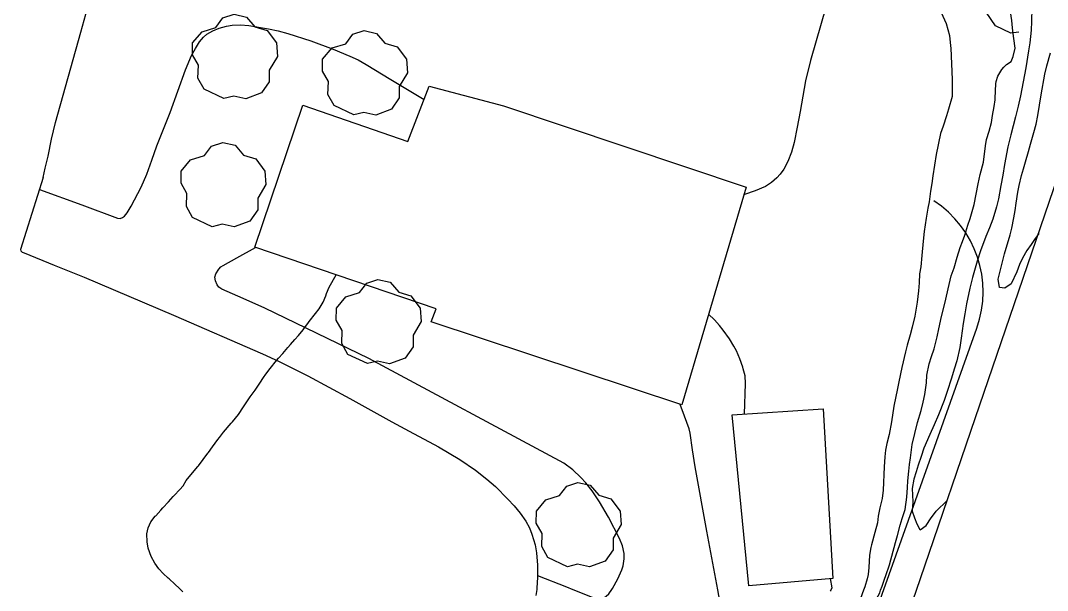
# Model space of a CAD drawing. Extents: x 483350 to 484165, y 4631134 to 4631561.
# Drawn here: x 483863.85 to 483911.22, y 4631497.51 to 4631523.79 of the extents above; entities that cross this region are included whole.
import ezdxf

# ---------------------------------------------------------------- set-up
doc = ezdxf.new("R2010")
doc.units = 0
doc.header["$MEASUREMENT"] = 0
doc.layers.add('1000_corbes', color=35, linetype='Continuous', plot=False)
doc.layers.add('1000_corbes mestres', color=37, linetype='Continuous', plot=False)
doc.layers.add('_POUM POLIGON', color=5, linetype='Continuous', lineweight=30)
for name, color, linetype in [('camins', 252, 'Continuous'), ('edificació', 252, 'Continuous'), ('parcel.les', 252, 'Continuous'), ('voreres', 252, 'Continuous')]:
    doc.layers.add(name, color=color, linetype=linetype)
doc.layers.add('vegetació_ boscos', color=7, linetype='Continuous', true_color=0x8bb078)
doc.layers.add('vegetació_arbres', color=7, linetype='Continuous', true_color=0x8bb078)

msp = doc.modelspace()

# ---------------------------------------------------------------- linework, layer by layer
at = {"layer": '1000_corbes', "flags": 128}
for points in [[(483910.501, 4631524.36), (483910.482, 4631523.753), (483910.464, 4631523.349), (483910.409, 4631522.769), (483910.355, 4631522.392), (483910.217, 4631521.617), (483909.977, 4631520.322), (483909.871, 4631519.846), (483909.745, 4631519.347), (483909.527, 4631518.519), (483909.392, 4631517.963), (483909.242, 4631517.162), (483909.163, 4631516.657), (483909.072, 4631516.184), (483908.96, 4631515.57), (483908.872, 4631515.197), (483908.695, 4631514.63), (483908.545, 4631514.237), (483908.374, 4631513.831), (483908.133, 4631513.175), (483907.983, 4631512.692), (483907.765, 4631511.947), (483907.634, 4631511.456), (483907.482, 4631510.737), (483907.405, 4631510.274), (483907.335, 4631509.82), (483907.246, 4631509.147), (483907.175, 4631508.721), (483907.037, 4631508.108), (483906.922, 4631507.711), (483906.795, 4631507.308), (483906.598, 4631506.694), (483906.456, 4631506.273), (483906.196, 4631505.614), (483905.999, 4631505.156), (483905.793, 4631504.712), (483905.526, 4631504.069), (483905.396, 4631503.697), (483905.25, 4631503.295), (483905.161, 4631502.982), (483905.063, 4631502.651), (483904.984, 4631502.211), (483905.008, 4631501.592), (483904.979, 4631501.165), (483905.094, 4631500.868), (483905.202, 4631500.588), (483905.335, 4631500.317), (483905.349, 4631500.31), (483905.622, 4631500.505), (483905.651, 4631500.549), (483905.824, 4631500.813), (483906.095, 4631501.162), (483906.597, 4631501.666)], [(483910.501, 4631524.36), (483910.482, 4631523.753), (483910.464, 4631523.349), (483910.409, 4631522.769), (483910.355, 4631522.392), (483910.217, 4631521.617), (483909.977, 4631520.322), (483909.871, 4631519.846), (483909.745, 4631519.347), (483909.527, 4631518.519), (483909.392, 4631517.963), (483909.242, 4631517.162), (483909.163, 4631516.657), (483909.072, 4631516.184), (483908.96, 4631515.57), (483908.872, 4631515.197), (483908.695, 4631514.63), (483908.545, 4631514.237), (483908.374, 4631513.831), (483908.133, 4631513.175), (483907.983, 4631512.692), (483907.765, 4631511.947), (483907.634, 4631511.456), (483907.482, 4631510.737), (483907.405, 4631510.274), (483907.335, 4631509.82), (483907.246, 4631509.147), (483907.175, 4631508.721), (483907.037, 4631508.108), (483906.922, 4631507.711), (483906.795, 4631507.308), (483906.598, 4631506.694), (483906.456, 4631506.273), (483906.196, 4631505.614), (483905.999, 4631505.156), (483905.793, 4631504.712), (483905.526, 4631504.069), (483905.396, 4631503.697), (483905.25, 4631503.295), (483905.161, 4631502.982), (483905.063, 4631502.651), (483904.984, 4631502.211), (483905.008, 4631501.592), (483904.979, 4631501.165), (483905.094, 4631500.868), (483905.202, 4631500.588), (483905.335, 4631500.317), (483905.349, 4631500.31), (483905.622, 4631500.505), (483905.651, 4631500.549), (483905.824, 4631500.813), (483906.095, 4631501.162), (483906.597, 4631501.666)], [(483909.213, 4631521.643), (483909.331, 4631521.768), (483909.541, 4631521.904), (483909.643, 4631522.131), (483909.73, 4631522.523), (483909.627, 4631523.305), (483909.593, 4631523.626), (483909.581, 4631523.792), (483909.495, 4631524.295)], [(483909.213, 4631521.643), (483909.331, 4631521.768), (483909.541, 4631521.904), (483909.643, 4631522.131), (483909.73, 4631522.523), (483909.627, 4631523.305), (483909.593, 4631523.626), (483909.581, 4631523.792), (483909.495, 4631524.295)], [(483906.322, 4631524.162), (483906.555, 4631523.656), (483906.698, 4631523.097), (483906.753, 4631522.632), (483906.765, 4631522.514), (483906.829, 4631521.079), (483906.828, 4631520.773), (483906.822, 4631520.294), (483906.663, 4631519.699), (483906.571, 4631519.405), (483906.406, 4631518.929), (483906.292, 4631518.581), (483906.084, 4631517.615), (483905.94, 4631516.636), (483905.883, 4631516.274), (483905.83, 4631515.928), (483905.757, 4631515.44), (483905.707, 4631515.134), (483905.632, 4631514.68), (483905.583, 4631514.374), (483905.537, 4631514.066), (483905.486, 4631513.622), (483905.434, 4631512.953), (483905.376, 4631512.44), (483905.313, 4631512.114), (483905.31, 4631511.692), (483905.27, 4631511.33), (483905.209, 4631510.814), (483905.098, 4631510.166), (483904.975, 4631509.647), (483904.883, 4631509.305), (483904.747, 4631508.819), (483904.672, 4631508.515), (483904.509, 4631507.79), (483904.448, 4631507.495), (483904.35, 4631507.051), (483904.283, 4631506.75), (483904.222, 4631506.455), (483904.141, 4631506.006), (483904.029, 4631505.283), (483903.917, 4631504.711), (483903.818, 4631504.284), (483903.757, 4631503.989), (483903.716, 4631503.681), (483903.687, 4631503.212), (483903.641, 4631502.145), (483903.596, 4631501.754), (483903.491, 4631501.327), (483903.41, 4631500.937), (483903.378, 4631500.627), (483903.254, 4631500.179), (483903.097, 4631499.61), (483903.071, 4631499.498), (483903.013, 4631499.146), (483902.976, 4631498.567), (483902.947, 4631498.248), (483902.907, 4631498.048), (483902.793, 4631497.682), (483902.739, 4631497.526)], [(483906.322, 4631524.162), (483906.555, 4631523.656), (483906.698, 4631523.097), (483906.753, 4631522.632), (483906.765, 4631522.514), (483906.829, 4631521.079), (483906.828, 4631520.773), (483906.822, 4631520.294), (483906.663, 4631519.699), (483906.571, 4631519.405), (483906.406, 4631518.929), (483906.292, 4631518.581), (483906.084, 4631517.615), (483905.94, 4631516.636), (483905.883, 4631516.274), (483905.83, 4631515.928), (483905.757, 4631515.44), (483905.707, 4631515.134), (483905.632, 4631514.68), (483905.583, 4631514.374), (483905.537, 4631514.066), (483905.486, 4631513.622), (483905.434, 4631512.953), (483905.376, 4631512.44), (483905.313, 4631512.114), (483905.31, 4631511.692), (483905.27, 4631511.33), (483905.209, 4631510.814), (483905.098, 4631510.166), (483904.975, 4631509.647), (483904.883, 4631509.305), (483904.747, 4631508.819), (483904.672, 4631508.515), (483904.509, 4631507.79), (483904.448, 4631507.495), (483904.35, 4631507.051), (483904.283, 4631506.75), (483904.222, 4631506.455), (483904.141, 4631506.006), (483904.029, 4631505.283), (483903.917, 4631504.711), (483903.818, 4631504.284), (483903.757, 4631503.989), (483903.716, 4631503.681), (483903.687, 4631503.212), (483903.641, 4631502.145), (483903.596, 4631501.754), (483903.491, 4631501.327), (483903.41, 4631500.937), (483903.378, 4631500.627), (483903.254, 4631500.179), (483903.097, 4631499.61), (483903.071, 4631499.498), (483903.013, 4631499.146), (483902.976, 4631498.567), (483902.947, 4631498.248), (483902.907, 4631498.048), (483902.793, 4631497.682), (483902.739, 4631497.526)], [(483903.526, 4631497.525), (483903.597, 4631497.715), (483903.711, 4631498.032), (483903.773, 4631498.197), (483903.94, 4631498.693), (483904.217, 4631499.718), (483904.299, 4631500.054), (483904.43, 4631500.528), (483904.525, 4631500.825), (483904.65, 4631501.251), (483904.736, 4631501.813), (483904.764, 4631502.262), (483904.782, 4631502.569), (483904.829, 4631503.016), (483904.864, 4631503.318), (483904.896, 4631503.629), (483904.98, 4631504.248), (483905.227, 4631505.263), (483905.393, 4631505.818), (483905.484, 4631506.189), (483905.561, 4631506.555), (483905.636, 4631507.08), (483905.662, 4631507.433), (483905.762, 4631507.962), (483905.88, 4631508.308), (483906.001, 4631508.657), (483906.139, 4631509.205), (483906.204, 4631509.577), (483906.28, 4631509.924), (483906.319, 4631510.087), (483906.486, 4631510.75), (483906.695, 4631511.628), (483906.776, 4631512.017), (483906.923, 4631512.396), (483907.054, 4631512.876), (483907.198, 4631513.322), (483907.307, 4631513.611), (483907.408, 4631513.903), (483907.554, 4631514.352), (483907.654, 4631514.666), (483907.844, 4631515.313), (483908.024, 4631516.26), (483908.114, 4631516.696), (483908.268, 4631517.267), (483908.365, 4631518.009), (483908.412, 4631518.306), (483908.528, 4631518.697), (483908.646, 4631519.091), (483908.691, 4631519.416), (483908.757, 4631519.825), (483908.803, 4631520.139), (483908.808, 4631520.216), (483908.833, 4631520.871), (483908.852, 4631520.983), (483908.927, 4631521.235), (483909.122, 4631521.54), (483909.213, 4631521.643)], [(483903.526, 4631497.525), (483903.597, 4631497.715), (483903.711, 4631498.032), (483903.773, 4631498.197), (483903.94, 4631498.693), (483904.217, 4631499.718), (483904.299, 4631500.054), (483904.43, 4631500.528), (483904.525, 4631500.825), (483904.65, 4631501.251), (483904.736, 4631501.813), (483904.764, 4631502.262), (483904.782, 4631502.569), (483904.829, 4631503.016), (483904.864, 4631503.318), (483904.896, 4631503.629), (483904.98, 4631504.248), (483905.227, 4631505.263), (483905.393, 4631505.818), (483905.484, 4631506.189), (483905.561, 4631506.555), (483905.636, 4631507.08), (483905.662, 4631507.433), (483905.762, 4631507.962), (483905.88, 4631508.308), (483906.001, 4631508.657), (483906.139, 4631509.205), (483906.204, 4631509.577), (483906.28, 4631509.924), (483906.319, 4631510.087), (483906.486, 4631510.75), (483906.695, 4631511.628), (483906.776, 4631512.017), (483906.923, 4631512.396), (483907.054, 4631512.876), (483907.198, 4631513.322), (483907.307, 4631513.611), (483907.408, 4631513.903), (483907.554, 4631514.352), (483907.654, 4631514.666), (483907.844, 4631515.313), (483908.024, 4631516.26), (483908.114, 4631516.696), (483908.268, 4631517.267), (483908.365, 4631518.009), (483908.412, 4631518.306), (483908.528, 4631518.697), (483908.646, 4631519.091), (483908.691, 4631519.416), (483908.757, 4631519.825), (483908.803, 4631520.139), (483908.808, 4631520.216), (483908.833, 4631520.871), (483908.852, 4631520.983), (483908.927, 4631521.235), (483909.122, 4631521.54), (483909.213, 4631521.643)], [(483873.019, 4631504.573), (483873.21, 4631504.812), (483873.568, 4631505.227), (483873.617, 4631505.285), (483873.899, 4631505.631), (483874.138, 4631505.977), (483874.229, 4631506.12), (483874.435, 4631506.438), (483874.666, 4631506.755), (483874.698, 4631506.799), (483874.889, 4631507.068), (483875.062, 4631507.332), (483875.169, 4631507.487), (483875.355, 4631507.741), (483875.653, 4631508.114), (483875.746, 4631508.218), (483875.95, 4631508.444), (483876.182, 4631508.711), (483876.304, 4631508.852), (483876.499, 4631509.09), (483876.662, 4631509.277), (483876.88, 4631509.533), (483876.913, 4631509.576), (483877.13, 4631509.871), (483877.168, 4631509.919), (483877.454, 4631510.279), (483877.628, 4631510.504), (483877.807, 4631510.808), (483877.926, 4631511.102), (483877.963, 4631511.203), (483878.084, 4631511.495), (483878.404, 4631512.069)], [(483873.019, 4631504.573), (483873.21, 4631504.812), (483873.568, 4631505.227), (483873.617, 4631505.285), (483873.899, 4631505.631), (483874.138, 4631505.977), (483874.229, 4631506.12), (483874.435, 4631506.438), (483874.666, 4631506.755), (483874.698, 4631506.799), (483874.889, 4631507.068), (483875.062, 4631507.332), (483875.169, 4631507.487), (483875.355, 4631507.741), (483875.653, 4631508.114), (483875.746, 4631508.218), (483875.95, 4631508.444), (483876.182, 4631508.711), (483876.304, 4631508.852), (483876.499, 4631509.09), (483876.662, 4631509.277), (483876.88, 4631509.533), (483876.913, 4631509.576), (483877.13, 4631509.871), (483877.168, 4631509.919), (483877.454, 4631510.279), (483877.628, 4631510.504), (483877.807, 4631510.808), (483877.926, 4631511.102), (483877.963, 4631511.203), (483878.084, 4631511.495), (483878.404, 4631512.069)], [(483897.244, 4631505.649), (483897.289, 4631507.058), (483897.278, 4631507.404), (483897.186, 4631507.739), (483897.164, 4631507.808), (483897.037, 4631508.186), (483896.879, 4631508.56), (483896.76, 4631508.778), (483896.558, 4631509.11), (483896.264, 4631509.512), (483896.091, 4631509.727), (483895.856, 4631509.989), (483895.589, 4631510.259)], [(483897.244, 4631505.649), (483897.289, 4631507.058), (483897.278, 4631507.404), (483897.186, 4631507.739), (483897.164, 4631507.808), (483897.037, 4631508.186), (483896.879, 4631508.56), (483896.76, 4631508.778), (483896.558, 4631509.11), (483896.264, 4631509.512), (483896.091, 4631509.727), (483895.856, 4631509.989), (483895.589, 4631510.259)], [(483871.187, 4631497.597), (483870.961, 4631497.81), (483870.704, 4631498.042), (483870.655, 4631498.086), (483870.428, 4631498.294), (483870.231, 4631498.508), (483870.043, 4631498.772), (483869.874, 4631499.075), (483869.731, 4631499.462), (483869.681, 4631499.754), (483869.677, 4631500.124), (483869.727, 4631500.402), (483869.855, 4631500.674), (483870.063, 4631500.931), (483870.087, 4631500.958), (483870.324, 4631501.221), (483870.413, 4631501.321), (483870.666, 4631501.602), (483870.89, 4631501.847), (483870.926, 4631501.887), (483871.197, 4631502.173), (483871.35, 4631502.343), (483871.491, 4631502.586), (483871.779, 4631502.93), (483872.027, 4631503.226), (483872.055, 4631503.263), (483872.269, 4631503.552), (483872.485, 4631503.837), (483872.516, 4631503.876), (483872.704, 4631504.143), (483872.946, 4631504.474), (483873.019, 4631504.573)], [(483871.187, 4631497.597), (483870.961, 4631497.81), (483870.704, 4631498.042), (483870.655, 4631498.086), (483870.428, 4631498.294), (483870.231, 4631498.508), (483870.043, 4631498.772), (483869.874, 4631499.075), (483869.731, 4631499.462), (483869.681, 4631499.754), (483869.677, 4631500.124), (483869.727, 4631500.402), (483869.855, 4631500.674), (483870.063, 4631500.931), (483870.087, 4631500.958), (483870.324, 4631501.221), (483870.413, 4631501.321), (483870.666, 4631501.602), (483870.89, 4631501.847), (483870.926, 4631501.887), (483871.197, 4631502.173), (483871.35, 4631502.343), (483871.491, 4631502.586), (483871.779, 4631502.93), (483872.027, 4631503.226), (483872.055, 4631503.263), (483872.269, 4631503.552), (483872.485, 4631503.837), (483872.516, 4631503.876), (483872.704, 4631504.143), (483872.946, 4631504.474), (483873.019, 4631504.573)], [(483901.192, 4631498.059), (483901.276, 4631497.633), (483901.227, 4631497.53)], [(483901.192, 4631498.059), (483901.276, 4631497.633), (483901.227, 4631497.53)], [(483871.329, 4631497.447), (483871.242, 4631497.545), (483871.187, 4631497.597)], [(483871.329, 4631497.447), (483871.242, 4631497.545), (483871.187, 4631497.597)], [(483901.227, 4631497.53), (483901.204, 4631497.48)], [(483901.227, 4631497.53), (483901.204, 4631497.48)], [(483902.739, 4631497.526), (483902.603, 4631497.137), (483902.497, 4631496.791), (483902.403, 4631496.412), (483902.318, 4631496.048), (483902.277, 4631495.522)], [(483902.739, 4631497.526), (483902.603, 4631497.137), (483902.497, 4631496.791), (483902.403, 4631496.412), (483902.318, 4631496.048), (483902.277, 4631495.522)], [(483903.406, 4631492.337), (483903.195, 4631492.049), (483903.153, 4631491.984), (483902.968, 4631491.72), (483902.844, 4631491.552), (483902.561, 4631491.327), (483902.462, 4631491.265), (483902.355, 4631491.636), (483902.389, 4631491.854), (483902.45, 4631492.197), (483902.507, 4631492.894), (483902.515, 4631493.225), (483902.568, 4631493.69), (483902.626, 4631494.035), (483902.741, 4631494.599), (483902.79, 4631495.061), (483902.834, 4631495.42), (483902.868, 4631496.019), (483902.918, 4631496.243), (483903.14, 4631496.77), (483903.483, 4631497.408), (483903.526, 4631497.525)], [(483903.406, 4631492.337), (483903.195, 4631492.049), (483903.153, 4631491.984), (483902.968, 4631491.72), (483902.844, 4631491.552), (483902.561, 4631491.327), (483902.462, 4631491.265), (483902.355, 4631491.636), (483902.389, 4631491.854), (483902.45, 4631492.197), (483902.507, 4631492.894), (483902.515, 4631493.225), (483902.568, 4631493.69), (483902.626, 4631494.035), (483902.741, 4631494.599), (483902.79, 4631495.061), (483902.834, 4631495.42), (483902.868, 4631496.019), (483902.918, 4631496.243), (483903.14, 4631496.77), (483903.483, 4631497.408), (483903.526, 4631497.525)]]:
    msp.add_lwpolyline(points, dxfattribs=at)
at = {"layer": '1000_corbes mestres', "flags": 128}
msp.add_lwpolyline([(483910.817, 4631513.974), (483910.619, 4631513.7), (483910.464, 4631513.468), (483910.273, 4631513.183), (483910.07, 4631512.839), (483909.938, 4631512.548), (483909.806, 4631512.199), (483909.546, 4631511.647), (483909.256, 4631511.456), (483909.016, 4631511.489), (483908.948, 4631511.862), (483909.083, 4631512.424), (483909.116, 4631512.545), (483909.246, 4631513.036), (483909.495, 4631513.91), (483909.573, 4631514.212), (483909.675, 4631514.696), (483909.725, 4631515.033), (483909.773, 4631515.366), (483909.851, 4631515.872), (483909.914, 4631516.192), (483910.028, 4631516.654), (483910.111, 4631516.962), (483910.208, 4631517.273), (483910.344, 4631517.759), (483910.443, 4631518.095), (483910.599, 4631518.633), (483910.703, 4631519.018), (483910.785, 4631519.407), (483910.927, 4631520.361), (483911.095, 4631521.318), (483911.188, 4631521.708), (483911.361, 4631522.307)], dxfattribs=at)
msp.add_lwpolyline([(483910.817, 4631513.974), (483910.619, 4631513.7), (483910.464, 4631513.468), (483910.273, 4631513.183), (483910.07, 4631512.839), (483909.938, 4631512.548), (483909.806, 4631512.199), (483909.546, 4631511.647), (483909.256, 4631511.456), (483909.016, 4631511.489), (483908.948, 4631511.862), (483909.083, 4631512.424), (483909.116, 4631512.545), (483909.246, 4631513.036), (483909.495, 4631513.91), (483909.573, 4631514.212), (483909.675, 4631514.696), (483909.725, 4631515.033), (483909.773, 4631515.366), (483909.851, 4631515.872), (483909.914, 4631516.192), (483910.028, 4631516.654), (483910.111, 4631516.962), (483910.208, 4631517.273), (483910.344, 4631517.759), (483910.443, 4631518.095), (483910.599, 4631518.633), (483910.703, 4631519.018), (483910.785, 4631519.407), (483910.927, 4631520.361), (483911.095, 4631521.318), (483911.188, 4631521.708), (483911.361, 4631522.307)], dxfattribs=at)
at = {"layer": '_POUM POLIGON', "linetype": 'Continuous'}
for p in [(483893.065, 4631467.774), (483894.386, 4631471.481)]:
    msp.add_line(p, (483907.965, 4631509.606), dxfattribs=at)
msp.add_arc((483903.255, 4631511.284), 5, 340.3948, 57.0313, dxfattribs=at)
msp.add_arc((483903.255, 4631511.284), 5, 340.3948, 57.0313, dxfattribs=at)
at = {"layer": 'camins', "flags": 128}
for points in [[(483864.889, 4631516.561), (483864.977, 4631516.991), (483865.12, 4631517.534), (483865.269, 4631518.32), (483865.463, 4631519.091), (483866.623, 4631523.26), (483867.783, 4631527.43)], [(483864.889, 4631516.561), (483864.977, 4631516.991), (483865.12, 4631517.534), (483865.269, 4631518.32), (483865.463, 4631519.091), (483866.623, 4631523.26), (483867.783, 4631527.43)], [(483901.246, 4631525.275), (483900.291, 4631521.944), (483900.067, 4631521.011), (483899.807, 4631519.594), (483899.681, 4631518.884), (483899.537, 4631518.177), (483899.416, 4631517.731), (483899.249, 4631517.295), (483899.062, 4631516.944), (483898.889, 4631516.702), (483898.742, 4631516.537), (483898.493, 4631516.318), (483898.211, 4631516.142), (483897.736, 4631515.934), (483897.247, 4631515.777), (483897.219, 4631515.769)], [(483901.246, 4631525.275), (483900.291, 4631521.944), (483900.067, 4631521.011), (483899.807, 4631519.594), (483899.681, 4631518.884), (483899.537, 4631518.177), (483899.416, 4631517.731), (483899.249, 4631517.295), (483899.062, 4631516.944), (483898.889, 4631516.702), (483898.742, 4631516.537), (483898.493, 4631516.318), (483898.211, 4631516.142), (483897.736, 4631515.934), (483897.247, 4631515.777), (483897.219, 4631515.769)], [(483864.715, 4631516.004), (483866.67, 4631515.289), (483868.318, 4631514.686), (483868.447, 4631514.67), (483868.551, 4631514.706), (483868.635, 4631514.768), (483868.77, 4631514.928), (483868.946, 4631515.234), (483869.101, 4631515.531), (483869.414, 4631516.11), (483869.674, 4631516.705), (483869.902, 4631517.36), (483870.135, 4631518.012), (483870.44, 4631518.785), (483870.745, 4631519.557), (483871.103, 4631520.535), (483871.455, 4631521.517), (483871.738, 4631522.181), (483871.91, 4631522.501), (483872.109, 4631522.817), (483872.289, 4631523.031), (483872.447, 4631523.165), (483872.713, 4631523.325), (483873.006, 4631523.442), (483873.348, 4631523.532), (483873.606, 4631523.573), (483873.993, 4631523.594), (483874.376, 4631523.565), (483875.283, 4631523.415), (483875.736, 4631523.317), (483876.185, 4631523.195), (483877.236, 4631522.861), (483878.265, 4631522.48), (483879.043, 4631522.154), (483879.422, 4631521.974), (483879.789, 4631521.77), (483880.924, 4631521.082), (483882.461, 4631520.149)], [(483864.715, 4631516.004), (483866.67, 4631515.289), (483868.318, 4631514.686), (483868.447, 4631514.67), (483868.551, 4631514.706), (483868.635, 4631514.768), (483868.77, 4631514.928), (483868.946, 4631515.234), (483869.101, 4631515.531), (483869.414, 4631516.11), (483869.674, 4631516.705), (483869.902, 4631517.36), (483870.135, 4631518.012), (483870.44, 4631518.785), (483870.745, 4631519.557), (483871.103, 4631520.535), (483871.455, 4631521.517), (483871.738, 4631522.181), (483871.91, 4631522.501), (483872.109, 4631522.817), (483872.289, 4631523.031), (483872.447, 4631523.165), (483872.713, 4631523.325), (483873.006, 4631523.442), (483873.348, 4631523.532), (483873.606, 4631523.573), (483873.993, 4631523.594), (483874.376, 4631523.565), (483875.283, 4631523.415), (483875.736, 4631523.317), (483876.185, 4631523.195), (483877.236, 4631522.861), (483878.265, 4631522.48), (483879.043, 4631522.154), (483879.422, 4631521.974), (483879.789, 4631521.77), (483880.924, 4631521.082), (483882.461, 4631520.149)], [(483864.889, 4631516.561), (483864.368, 4631514.896), (483863.846, 4631513.232), (483863.853, 4631513.181), (483863.924, 4631513.12), (483864.015, 4631513.077), (483865.402, 4631512.515), (483866.786, 4631511.955), (483870.906, 4631510.205), (483875.016, 4631508.425), (483875.781, 4631508.074), (483877.098, 4631507.417), (483879.04, 4631506.364), (483880.977, 4631505.286), (483881.77, 4631504.861), (483883.123, 4631504.137), (483884.108, 4631503.553), (483884.829, 4631503.06), (483885.36, 4631502.644), (483885.752, 4631502.301), (483886.33, 4631501.728), (483886.615, 4631501.411), (483886.897, 4631501.073), (483887.15, 4631500.714), (483887.322, 4631500.395), (483887.44, 4631500.114), (483887.582, 4631499.617), (483887.645, 4631499.241), (483887.689, 4631498.675), (483887.694, 4631498.111), (483887.668, 4631497.633), (483887.658, 4631497.56)], [(483864.889, 4631516.561), (483864.368, 4631514.896), (483863.846, 4631513.232), (483863.853, 4631513.181), (483863.924, 4631513.12), (483864.015, 4631513.077), (483865.402, 4631512.515), (483866.786, 4631511.955), (483870.906, 4631510.205), (483875.016, 4631508.425), (483875.781, 4631508.074), (483877.098, 4631507.417), (483879.04, 4631506.364), (483880.977, 4631505.286), (483881.77, 4631504.861), (483883.123, 4631504.137), (483884.108, 4631503.553), (483884.829, 4631503.06), (483885.36, 4631502.644), (483885.752, 4631502.301), (483886.33, 4631501.728), (483886.615, 4631501.411), (483886.897, 4631501.073), (483887.15, 4631500.714), (483887.322, 4631500.395), (483887.44, 4631500.114), (483887.582, 4631499.617), (483887.645, 4631499.241), (483887.689, 4631498.675), (483887.694, 4631498.111), (483887.668, 4631497.633), (483887.658, 4631497.56)], [(483875.113, 4631510.535), (483874.121, 4631510.972), (483873.129, 4631511.409), (483872.995, 4631511.506), (483872.914, 4631511.611), (483872.834, 4631511.79), (483872.817, 4631511.959), (483872.859, 4631512.108), (483872.995, 4631512.334), (483873.087, 4631512.431), (483873.191, 4631512.505), (483873.824, 4631512.856), (483874.687, 4631513.333)], [(483875.113, 4631510.535), (483874.121, 4631510.972), (483873.129, 4631511.409), (483872.995, 4631511.506), (483872.914, 4631511.611), (483872.834, 4631511.79), (483872.817, 4631511.959), (483872.859, 4631512.108), (483872.995, 4631512.334), (483873.087, 4631512.431), (483873.191, 4631512.505), (483873.824, 4631512.856), (483874.687, 4631513.333)], [(483891.12, 4631497.552), (483891.161, 4631497.609), (483891.396, 4631498.047), (483891.587, 4631498.471), (483891.65, 4631498.648), (483891.699, 4631498.968), (483891.69, 4631499.212), (483891.613, 4631499.573), (483891.476, 4631499.912), (483890.971, 4631500.892), (483890.556, 4631501.605), (483890.211, 4631502.112), (483889.928, 4631502.47), (483889.699, 4631502.723), (483889.325, 4631503.074), (483888.91, 4631503.385), (483879.916, 4631508.207), (483875.113, 4631510.535)], [(483891.12, 4631497.552), (483891.161, 4631497.609), (483891.396, 4631498.047), (483891.587, 4631498.471), (483891.65, 4631498.648), (483891.699, 4631498.968), (483891.69, 4631499.212), (483891.613, 4631499.573), (483891.476, 4631499.912), (483890.971, 4631500.892), (483890.556, 4631501.605), (483890.211, 4631502.112), (483889.928, 4631502.47), (483889.699, 4631502.723), (483889.325, 4631503.074), (483888.91, 4631503.385), (483879.916, 4631508.207), (483875.113, 4631510.535)], [(483894.966, 4631503.207), (483894.85, 4631503.99), (483894.734, 4631504.772), (483894.691, 4631504.97), (483894.591, 4631505.26), (483894.475, 4631505.548), (483894.28, 4631506.089)], [(483894.966, 4631503.207), (483894.85, 4631503.99), (483894.734, 4631504.772), (483894.691, 4631504.97), (483894.591, 4631505.26), (483894.475, 4631505.548), (483894.28, 4631506.089)], [(483896.011, 4631497.541), (483895.512, 4631500.247), (483894.966, 4631503.207)], [(483896.011, 4631497.541), (483895.512, 4631500.247), (483894.966, 4631503.207)], [(483887.693, 4631498.209), (483889.032, 4631497.673), (483889.323, 4631497.556)], [(483887.693, 4631498.209), (483889.032, 4631497.673), (483889.323, 4631497.556)], [(483887.658, 4631497.56), (483887.617, 4631497.273)], [(483887.658, 4631497.56), (483887.617, 4631497.273)], [(483889.323, 4631497.556), (483890.37, 4631497.137), (483890.473, 4631497.109), (483890.566, 4631497.106), (483890.732, 4631497.155), (483890.868, 4631497.248), (483890.98, 4631497.36), (483891.12, 4631497.552)], [(483889.323, 4631497.556), (483890.37, 4631497.137), (483890.473, 4631497.109), (483890.566, 4631497.106), (483890.732, 4631497.155), (483890.868, 4631497.248), (483890.98, 4631497.36), (483891.12, 4631497.552)], [(483901.914, 4631488.372), (483901.462, 4631488.264), (483901.01, 4631488.157), (483900.879, 4631488.144), (483900.769, 4631488.161), (483900.587, 4631488.241), (483900.335, 4631488.444), (483900.097, 4631488.683), (483899.622, 4631489.178), (483899.293, 4631489.555), (483898.85, 4631490.147), (483898.652, 4631490.46), (483898.473, 4631490.79), (483898.132, 4631491.494), (483897.662, 4631492.56), (483897.239, 4631493.655), (483896.904, 4631494.552), (483896.654, 4631495.224), (483896.313, 4631496.244), (483896.172, 4631496.762), (483896.058, 4631497.287), (483896.011, 4631497.541)], [(483901.914, 4631488.372), (483901.462, 4631488.264), (483901.01, 4631488.157), (483900.879, 4631488.144), (483900.769, 4631488.161), (483900.587, 4631488.241), (483900.335, 4631488.444), (483900.097, 4631488.683), (483899.622, 4631489.178), (483899.293, 4631489.555), (483898.85, 4631490.147), (483898.652, 4631490.46), (483898.473, 4631490.79), (483898.132, 4631491.494), (483897.662, 4631492.56), (483897.239, 4631493.655), (483896.904, 4631494.552), (483896.654, 4631495.224), (483896.313, 4631496.244), (483896.172, 4631496.762), (483896.058, 4631497.287), (483896.011, 4631497.541)]]:
    msp.add_lwpolyline(points, dxfattribs=at)
at = {"layer": 'edificació', "flags": 128}
msp.add_lwpolyline([(483894.349, 4631506.066), (483882.79, 4631509.895), (483883.013, 4631510.502), (483874.648, 4631513.346), (483876.865, 4631519.897), (483881.72, 4631518.212), (483882.699, 4631520.77), (483886.126, 4631519.864), (483897.32, 4631516.109), (483894.349, 4631506.066)], dxfattribs=at)
msp.add_lwpolyline([(483894.349, 4631506.066), (483882.79, 4631509.895), (483883.013, 4631510.502), (483874.648, 4631513.346), (483876.865, 4631519.897), (483881.72, 4631518.212), (483882.699, 4631520.77), (483886.126, 4631519.864), (483897.32, 4631516.109), (483894.349, 4631506.066)], dxfattribs=at)
at = {"layer": 'parcel.les', "flags": 128}
msp.add_lwpolyline([(483900.878, 4631505.881), (483901.316, 4631498.07), (483897.451, 4631497.723), (483896.675, 4631505.613), (483900.878, 4631505.881)], dxfattribs=at)
msp.add_lwpolyline([(483900.878, 4631505.881), (483901.316, 4631498.07), (483897.451, 4631497.723), (483896.675, 4631505.613), (483900.878, 4631505.881)], dxfattribs=at)
at = {"layer": 'vegetació_ boscos', "flags": 128}
msp.add_lwpolyline([(483909.895, 4631523.252), (483909.539, 4631523.217), (483908.818, 4631523.546), (483908.397, 4631524.18), (483908.324, 4631524.597), (483907.63, 4631524.867), (483907.228, 4631525.328), (483907.051, 4631525.932), (483907.318, 4631526.919)], dxfattribs=at)
msp.add_lwpolyline([(483909.895, 4631523.252), (483909.539, 4631523.217), (483908.818, 4631523.546), (483908.397, 4631524.18), (483908.324, 4631524.597), (483907.63, 4631524.867), (483907.228, 4631525.328), (483907.051, 4631525.932), (483907.318, 4631526.919)], dxfattribs=at)
at = {"layer": 'vegetació_arbres', "flags": 128}
for points in [[(483873.222, 4631520.2), (483872.314, 4631520.624), (483872.032, 4631521.132), (483872.054, 4631521.73), (483871.778, 4631522.21), (483871.786, 4631522.758), (483872.218, 4631523.28), (483872.858, 4631523.478), (483873.186, 4631523.918), (483873.702, 4631524.084), (483874.27, 4631523.954), (483874.662, 4631523.5), (483875.224, 4631523.334), (483875.65, 4631522.766), (483875.698, 4631522.14), (483875.322, 4631521.51), (483875.322, 4631520.974), (483874.958, 4631520.454), (483874.234, 4631520.186), (483873.68, 4631520.31), (483873.222, 4631520.2)], [(483873.222, 4631520.2), (483872.314, 4631520.624), (483872.032, 4631521.132), (483872.054, 4631521.73), (483871.778, 4631522.21), (483871.786, 4631522.758), (483872.218, 4631523.28), (483872.858, 4631523.478), (483873.186, 4631523.918), (483873.702, 4631524.084), (483874.27, 4631523.954), (483874.662, 4631523.5), (483875.224, 4631523.334), (483875.65, 4631522.766), (483875.698, 4631522.14), (483875.322, 4631521.51), (483875.322, 4631520.974), (483874.958, 4631520.454), (483874.234, 4631520.186), (483873.68, 4631520.31), (483873.222, 4631520.2)], [(483879.219, 4631519.448), (483878.311, 4631519.872), (483878.029, 4631520.38), (483878.051, 4631520.978), (483877.775, 4631521.458), (483877.783, 4631522.006), (483878.215, 4631522.528), (483878.855, 4631522.726), (483879.183, 4631523.166), (483879.699, 4631523.332), (483880.267, 4631523.202), (483880.659, 4631522.748), (483881.221, 4631522.582), (483881.647, 4631522.014), (483881.695, 4631521.388), (483881.319, 4631520.758), (483881.319, 4631520.222), (483880.955, 4631519.702), (483880.231, 4631519.434), (483879.677, 4631519.558), (483879.219, 4631519.448)], [(483879.219, 4631519.448), (483878.311, 4631519.872), (483878.029, 4631520.38), (483878.051, 4631520.978), (483877.775, 4631521.458), (483877.783, 4631522.006), (483878.215, 4631522.528), (483878.855, 4631522.726), (483879.183, 4631523.166), (483879.699, 4631523.332), (483880.267, 4631523.202), (483880.659, 4631522.748), (483881.221, 4631522.582), (483881.647, 4631522.014), (483881.695, 4631521.388), (483881.319, 4631520.758), (483881.319, 4631520.222), (483880.955, 4631519.702), (483880.231, 4631519.434), (483879.677, 4631519.558), (483879.219, 4631519.448)], [(483872.693, 4631514.287), (483871.785, 4631514.711), (483871.503, 4631515.219), (483871.525, 4631515.817), (483871.249, 4631516.297), (483871.257, 4631516.845), (483871.689, 4631517.367), (483872.329, 4631517.565), (483872.657, 4631518.005), (483873.173, 4631518.171), (483873.741, 4631518.041), (483874.133, 4631517.587), (483874.695, 4631517.421), (483875.121, 4631516.853), (483875.169, 4631516.227), (483874.793, 4631515.597), (483874.793, 4631515.061), (483874.429, 4631514.541), (483873.705, 4631514.273), (483873.151, 4631514.397), (483872.693, 4631514.287)], [(483872.693, 4631514.287), (483871.785, 4631514.711), (483871.503, 4631515.219), (483871.525, 4631515.817), (483871.249, 4631516.297), (483871.257, 4631516.845), (483871.689, 4631517.367), (483872.329, 4631517.565), (483872.657, 4631518.005), (483873.173, 4631518.171), (483873.741, 4631518.041), (483874.133, 4631517.587), (483874.695, 4631517.421), (483875.121, 4631516.853), (483875.169, 4631516.227), (483874.793, 4631515.597), (483874.793, 4631515.061), (483874.429, 4631514.541), (483873.705, 4631514.273), (483873.151, 4631514.397), (483872.693, 4631514.287)], [(483879.852, 4631507.971), (483878.944, 4631508.395), (483878.662, 4631508.903), (483878.684, 4631509.501), (483878.408, 4631509.981), (483878.416, 4631510.529), (483878.848, 4631511.051), (483879.488, 4631511.249), (483879.816, 4631511.689), (483880.332, 4631511.855), (483880.9, 4631511.725), (483881.292, 4631511.271), (483881.854, 4631511.105), (483882.28, 4631510.537), (483882.328, 4631509.911), (483881.952, 4631509.281), (483881.952, 4631508.745), (483881.588, 4631508.225), (483880.864, 4631507.957), (483880.31, 4631508.081), (483879.852, 4631507.971)], [(483879.852, 4631507.971), (483878.944, 4631508.395), (483878.662, 4631508.903), (483878.684, 4631509.501), (483878.408, 4631509.981), (483878.416, 4631510.529), (483878.848, 4631511.051), (483879.488, 4631511.249), (483879.816, 4631511.689), (483880.332, 4631511.855), (483880.9, 4631511.725), (483881.292, 4631511.271), (483881.854, 4631511.105), (483882.28, 4631510.537), (483882.328, 4631509.911), (483881.952, 4631509.281), (483881.952, 4631508.745), (483881.588, 4631508.225), (483880.864, 4631507.957), (483880.31, 4631508.081), (483879.852, 4631507.971)], [(483889.08, 4631498.609), (483888.172, 4631499.033), (483887.89, 4631499.541), (483887.912, 4631500.139), (483887.636, 4631500.619), (483887.644, 4631501.167), (483888.076, 4631501.689), (483888.716, 4631501.887), (483889.044, 4631502.327), (483889.56, 4631502.493), (483890.128, 4631502.363), (483890.52, 4631501.909), (483891.082, 4631501.743), (483891.508, 4631501.175), (483891.556, 4631500.549), (483891.18, 4631499.919), (483891.18, 4631499.383), (483890.816, 4631498.863), (483890.092, 4631498.595), (483889.538, 4631498.719), (483889.08, 4631498.609)], [(483889.08, 4631498.609), (483888.172, 4631499.033), (483887.89, 4631499.541), (483887.912, 4631500.139), (483887.636, 4631500.619), (483887.644, 4631501.167), (483888.076, 4631501.689), (483888.716, 4631501.887), (483889.044, 4631502.327), (483889.56, 4631502.493), (483890.128, 4631502.363), (483890.52, 4631501.909), (483891.082, 4631501.743), (483891.508, 4631501.175), (483891.556, 4631500.549), (483891.18, 4631499.919), (483891.18, 4631499.383), (483890.816, 4631498.863), (483890.092, 4631498.595), (483889.538, 4631498.719), (483889.08, 4631498.609)]]:
    msp.add_lwpolyline(points, dxfattribs=at)
at = {"layer": 'voreres', "flags": 128}
for points in [[(483905.173, 4631497.521), (483905.761, 4631499.228), (483907.691, 4631504.856), (483910.104, 4631511.91), (483912.516, 4631518.965)], [(483905.173, 4631497.521), (483905.761, 4631499.228), (483907.691, 4631504.856), (483910.104, 4631511.91), (483912.516, 4631518.965)], [(483889.466, 4631450.974), (483891.017, 4631455.096), (483891.777, 4631457.163), (483892.51, 4631459.242), (483893.629, 4631462.608), (483894.433, 4631465.143), (483895.596, 4631468.956), (483896.722, 4631472.779), (483896.901, 4631473.46), (483897.153, 4631474.667), (483900.203, 4631483.85), (483900.626, 4631484.949), (483902.251, 4631489.269), (483903.051, 4631491.433), (483903.823, 4631493.606), (483905.173, 4631497.521)], [(483889.466, 4631450.974), (483891.017, 4631455.096), (483891.777, 4631457.163), (483892.51, 4631459.242), (483893.629, 4631462.608), (483894.433, 4631465.143), (483895.596, 4631468.956), (483896.722, 4631472.779), (483896.901, 4631473.46), (483897.153, 4631474.667), (483900.203, 4631483.85), (483900.626, 4631484.949), (483902.251, 4631489.269), (483903.051, 4631491.433), (483903.823, 4631493.606), (483905.173, 4631497.521)]]:
    msp.add_lwpolyline(points, dxfattribs=at)

doc.saveas('drawing.dxf')
